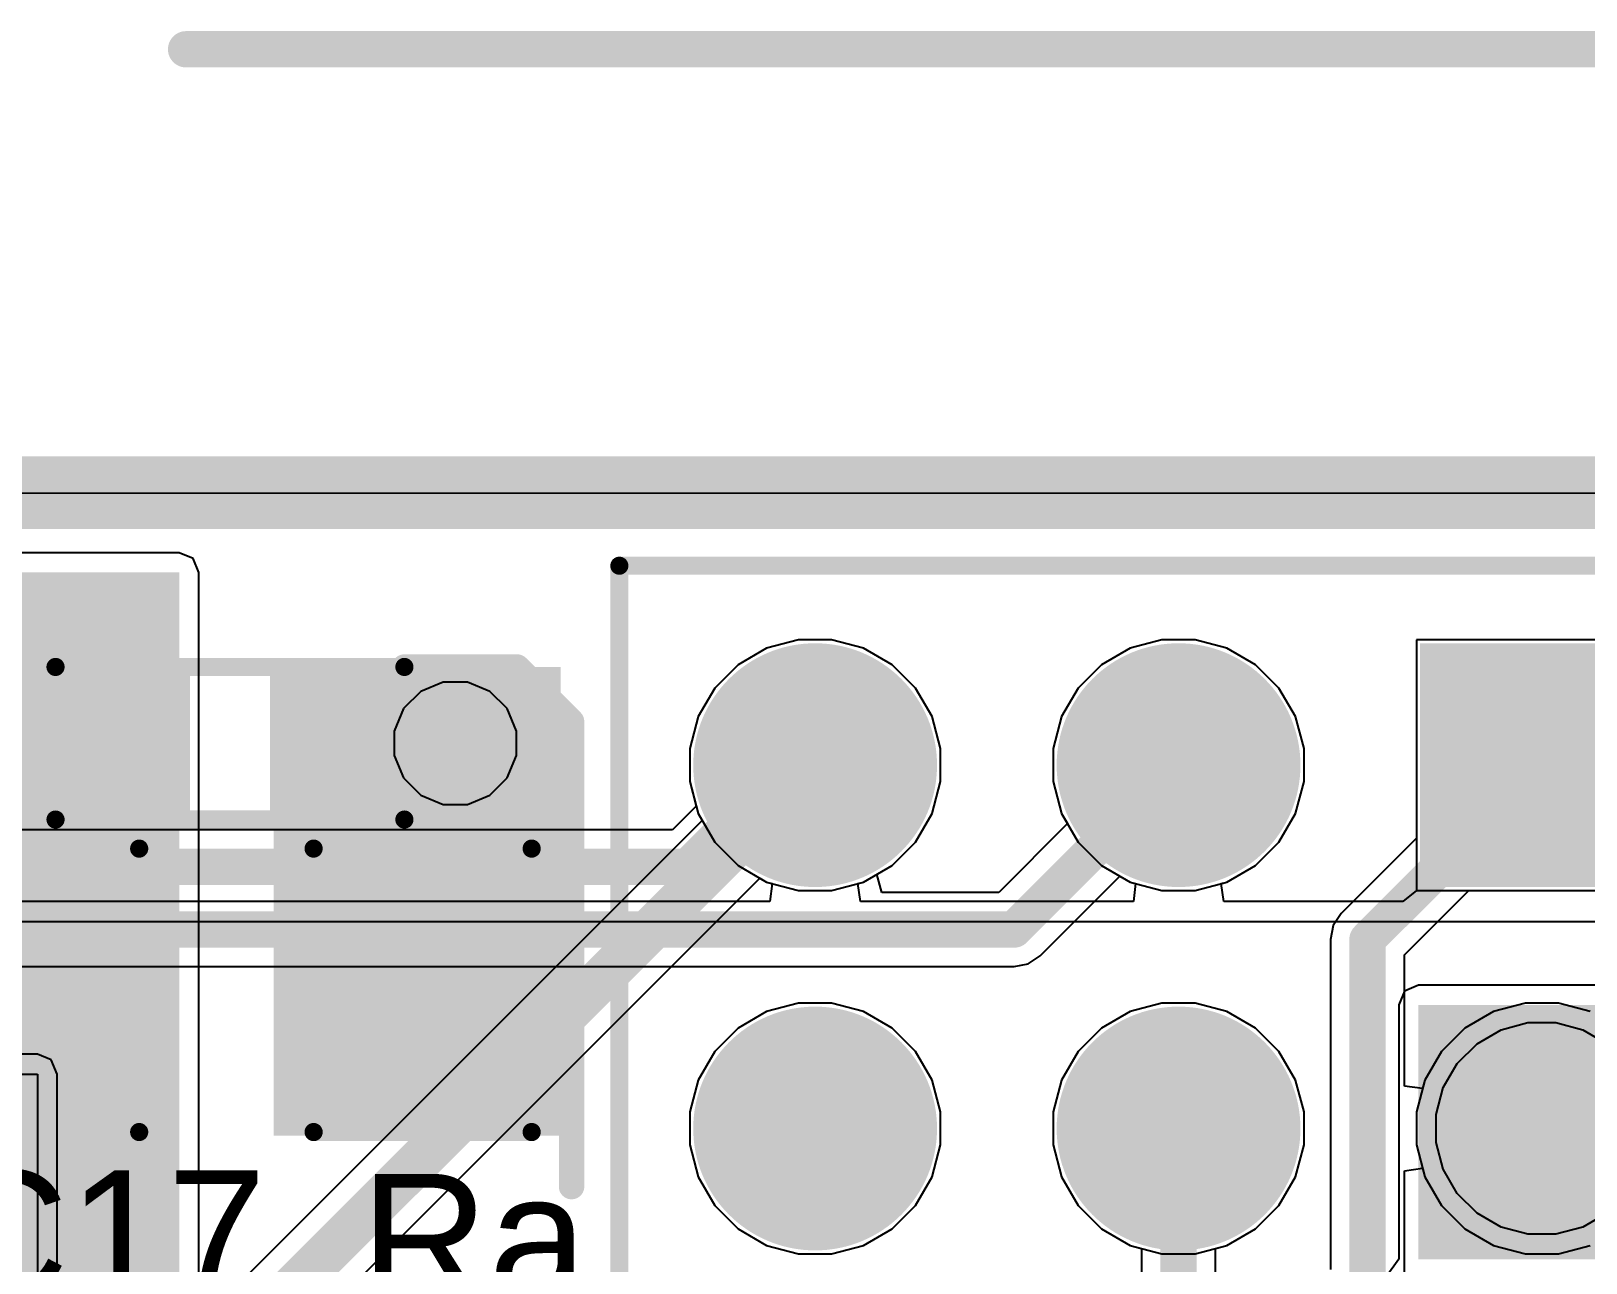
# Model space of a CAD drawing. Header units: inches. Extents: x -4.4 to 45.3, y -0.3 to 53.7.
# Drawn here: x 28.15 to 39.02, y 44.55 to 53.16 of the extents above; entities that cross this region are included whole.
import ezdxf

# ---------------------------------------------------------------- set-up
doc = ezdxf.new("R2010")
doc.units = ezdxf.units.IN
for name, color, linetype in [('Board Outline', 76, 'Continuous'), ('Bottom Layer', 5, 'Continuous'), ('Bottom Solder', 6, 'Continuous'), ('Dimension', 6, 'Continuous'), ('Multi-Layer', 9, 'Continuous'), ('Pad Holes', 156, 'Continuous'), ('Signal_1', 16, 'Continuous'), ('Signal_2', 76, 'Continuous'), ('Top Layer', 1, 'Continuous'), ('Top Overlay', 2, 'Continuous'), ('Top Paste', 8, 'Continuous'), ('Top Solder', 216, 'Continuous'), ('Via Holes', 16, 'Continuous')]:
    doc.layers.add(name, color=color, linetype=linetype)
doc.styles.add('Arial', font='', dxfattribs={"height": 0.2})
doc.styles.get('Arial').set_extended_font_data('Arial')

# ---------------------------------------------------------------- blocks, each defined once
blk = doc.blocks.new('R___0603_56')
at = {"layer": 'Top Layer'}
for points in [[(-0.381, 0.4445), (-0.381, -0.4445), (-1.143, -0.4445), (-1.143, 0.4445)], [(1.143, 0.4445), (1.143, -0.4445), (0.381, -0.4445), (0.381, 0.4445)]]:
    blk.add_hatch(color=1, dxfattribs=at).paths.add_polyline_path(points)
at = {"layer": 'Top Paste'}
for points in [[(-0.381, 0.4445), (-0.381, -0.4445), (-1.143, -0.4445), (-1.143, 0.4445)], [(1.143, 0.4445), (1.143, -0.4445), (0.381, -0.4445), (0.381, 0.4445)]]:
    blk.add_hatch(color=8, dxfattribs=at).paths.add_polyline_path(points)
at = {"layer": 'Top Solder'}
for points in [[(-0.2794, 0.5461), (-0.2794, -0.5461), (-1.2446, -0.5461), (-1.2446, 0.5461)], [(1.2446, 0.5461), (1.2446, -0.5461), (0.2794, -0.5461), (0.2794, 0.5461)]]:
    blk.add_hatch(color=216, dxfattribs=at).paths.add_polyline_path(points)
at = {"layer": 'Top Overlay'}
for points in [[(1.2192, 0.5334, 0.127, 0.127, 0), (-1.2192, 0.5334, 0.127, 0.127, 0)], [(-1.2192, 0.5334, 0.127, 0.127, 0), (-1.2192, -0.5334, 0.127, 0.127, 0)], [(1.2192, 0.5334, 0.127, 0.127, 0), (1.2192, -0.5334, 0.127, 0.127, 0)], [(1.2192, -0.5334, 0.127, 0.127, 0), (-1.2192, -0.5334, 0.127, 0.127, 0)]]:
    blk.add_lwpolyline(points, format="xyseb", dxfattribs=at)
for points in [[(-1.25095, 0.5334, 0.0635, 0.0635, 1), (-1.18745, 0.5334, 0.0635, 0.0635, 1)], [(-1.25095, 0.5334, 0.0635, 0.0635, 1), (-1.18745, 0.5334, 0.0635, 0.0635, 1)], [(1.18745, 0.5334, 0.0635, 0.0635, 1), (1.25095, 0.5334, 0.0635, 0.0635, 1)], [(1.18745, 0.5334, 0.0635, 0.0635, 1), (1.25095, 0.5334, 0.0635, 0.0635, 1)], [(-1.25095, -0.5334, 0.0635, 0.0635, 1), (-1.18745, -0.5334, 0.0635, 0.0635, 1)], [(-1.25095, -0.5334, 0.0635, 0.0635, 1), (-1.18745, -0.5334, 0.0635, 0.0635, 1)], [(1.18745, -0.5334, 0.0635, 0.0635, 1), (1.25095, -0.5334, 0.0635, 0.0635, 1)], [(1.18745, -0.5334, 0.0635, 0.0635, 1), (1.25095, -0.5334, 0.0635, 0.0635, 1)]]:
    blk.add_lwpolyline(points, format="xyseb", close=True, dxfattribs=at)
blk = doc.blocks.new('PH_01291_72')
at = {"layer": 'Bottom Layer'}
h = blk.add_hatch(color=5, dxfattribs=at)
edge = h.paths.add_edge_path()
edge.add_arc((-2.54, 1.27), 0.75, 0, 360)
h = blk.add_hatch(color=5, dxfattribs=at)
edge = h.paths.add_edge_path()
edge.add_arc((0, 1.27), 0.75, 0, 360)
h = blk.add_hatch(color=5, dxfattribs=at)
edge = h.paths.add_edge_path()
edge.add_arc((2.54, 1.27), 0.75, 0, 360)
blk.add_hatch(color=5, dxfattribs=at).paths.add_polyline_path([(-3.29, -0.52), (-1.79, -0.52), (-1.79, -2.02), (-3.29, -2.02)])
h = blk.add_hatch(color=5, dxfattribs=at)
edge = h.paths.add_edge_path()
edge.add_arc((0, -1.27), 0.75, 0, 360)
h = blk.add_hatch(color=5, dxfattribs=at)
edge = h.paths.add_edge_path()
edge.add_arc((2.54, -1.27), 0.75, 0, 360)
at = {"layer": 'Bottom Solder'}
h = blk.add_hatch(color=6, dxfattribs=at)
edge = h.paths.add_edge_path()
edge.add_arc((-2.54, 1.27), 0.852, 0, 360)
h = blk.add_hatch(color=6, dxfattribs=at)
edge = h.paths.add_edge_path()
edge.add_arc((0, 1.27), 0.852, 0, 360)
h = blk.add_hatch(color=6, dxfattribs=at)
edge = h.paths.add_edge_path()
edge.add_arc((2.54, 1.27), 0.852, 0, 360)
blk.add_hatch(color=6, dxfattribs=at).paths.add_polyline_path([(-3.392, -0.418), (-1.688, -0.418), (-1.688, -2.122), (-3.392, -2.122)])
h = blk.add_hatch(color=6, dxfattribs=at)
edge = h.paths.add_edge_path()
edge.add_arc((0, -1.27), 0.852, 0, 360)
h = blk.add_hatch(color=6, dxfattribs=at)
edge = h.paths.add_edge_path()
edge.add_arc((2.54, -1.27), 0.852, 0, 360)
at = {"layer": 'Multi-Layer'}
h = blk.add_hatch(color=9, dxfattribs=at)
edge = h.paths.add_edge_path()
edge.add_arc((-2.54, 1.27), 0.75, 0, 360)
h = blk.add_hatch(color=9, dxfattribs=at)
edge = h.paths.add_edge_path()
edge.add_arc((0, 1.27), 0.75, 0, 360)
h = blk.add_hatch(color=9, dxfattribs=at)
edge = h.paths.add_edge_path()
edge.add_arc((2.54, 1.27), 0.75, 0, 360)
blk.add_hatch(color=9, dxfattribs=at).paths.add_polyline_path([(-3.29, -0.52), (-1.79, -0.52), (-1.79, -2.02), (-3.29, -2.02)])
h = blk.add_hatch(color=9, dxfattribs=at)
edge = h.paths.add_edge_path()
edge.add_arc((0, -1.27), 0.75, 0, 360)
h = blk.add_hatch(color=9, dxfattribs=at)
edge = h.paths.add_edge_path()
edge.add_arc((2.54, -1.27), 0.75, 0, 360)
at = {"layer": 'Pad Holes'}
h = blk.add_hatch(color=7, dxfattribs=at)
edge = h.paths.add_edge_path()
edge.add_arc((-2.54, 1.27), 0.51, 0, 360)
h = blk.add_hatch(color=7, dxfattribs=at)
edge = h.paths.add_edge_path()
edge.add_arc((0, 1.27), 0.51, 0, 360)
h = blk.add_hatch(color=7, dxfattribs=at)
edge = h.paths.add_edge_path()
edge.add_arc((2.54, 1.27), 0.51, 0, 360)
h = blk.add_hatch(color=7, dxfattribs=at)
edge = h.paths.add_edge_path()
edge.add_arc((-2.54, -1.27), 0.51, 0, 360)
h = blk.add_hatch(color=7, dxfattribs=at)
edge = h.paths.add_edge_path()
edge.add_arc((0, -1.27), 0.51, 0, 360)
h = blk.add_hatch(color=7, dxfattribs=at)
edge = h.paths.add_edge_path()
edge.add_arc((2.54, -1.27), 0.51, 0, 360)
at = {"layer": 'Signal_1'}
h = blk.add_hatch(color=16, dxfattribs=at)
edge = h.paths.add_edge_path()
edge.add_arc((-2.54, 1.27), 0.75, 0, 360)
h = blk.add_hatch(color=16, dxfattribs=at)
edge = h.paths.add_edge_path()
edge.add_arc((0, 1.27), 0.75, 0, 360)
h = blk.add_hatch(color=16, dxfattribs=at)
edge = h.paths.add_edge_path()
edge.add_arc((2.54, 1.27), 0.75, 0, 360)
blk.add_hatch(color=16, dxfattribs=at).paths.add_polyline_path([(-3.29, -0.52), (-1.79, -0.52), (-1.79, -2.02), (-3.29, -2.02)])
h = blk.add_hatch(color=16, dxfattribs=at)
edge = h.paths.add_edge_path()
edge.add_arc((0, -1.27), 0.75, 0, 360)
h = blk.add_hatch(color=16, dxfattribs=at)
edge = h.paths.add_edge_path()
edge.add_arc((2.54, -1.27), 0.75, 0, 360)
at = {"layer": 'Signal_2'}
h = blk.add_hatch(color=76, dxfattribs=at)
edge = h.paths.add_edge_path()
edge.add_arc((-2.54, 1.27), 0.75, 0, 360)
h = blk.add_hatch(color=76, dxfattribs=at)
edge = h.paths.add_edge_path()
edge.add_arc((0, 1.27), 0.75, 0, 360)
h = blk.add_hatch(color=76, dxfattribs=at)
edge = h.paths.add_edge_path()
edge.add_arc((2.54, 1.27), 0.75, 0, 360)
blk.add_hatch(color=76, dxfattribs=at).paths.add_polyline_path([(-3.29, -0.52), (-1.79, -0.52), (-1.79, -2.02), (-3.29, -2.02)])
h = blk.add_hatch(color=76, dxfattribs=at)
edge = h.paths.add_edge_path()
edge.add_arc((0, -1.27), 0.75, 0, 360)
h = blk.add_hatch(color=76, dxfattribs=at)
edge = h.paths.add_edge_path()
edge.add_arc((2.54, -1.27), 0.75, 0, 360)
at = {"layer": 'Top Layer'}
h = blk.add_hatch(color=1, dxfattribs=at)
edge = h.paths.add_edge_path()
edge.add_arc((-2.54, 1.27), 0.75, 0, 360)
h = blk.add_hatch(color=1, dxfattribs=at)
edge = h.paths.add_edge_path()
edge.add_arc((0, 1.27), 0.75, 0, 360)
h = blk.add_hatch(color=1, dxfattribs=at)
edge = h.paths.add_edge_path()
edge.add_arc((2.54, 1.27), 0.75, 0, 360)
blk.add_hatch(color=1, dxfattribs=at).paths.add_polyline_path([(-3.29, -0.52), (-1.79, -0.52), (-1.79, -2.02), (-3.29, -2.02)])
h = blk.add_hatch(color=1, dxfattribs=at)
edge = h.paths.add_edge_path()
edge.add_arc((0, -1.27), 0.75, 0, 360)
h = blk.add_hatch(color=1, dxfattribs=at)
edge = h.paths.add_edge_path()
edge.add_arc((2.54, -1.27), 0.75, 0, 360)
at = {"layer": 'Top Solder'}
h = blk.add_hatch(color=216, dxfattribs=at)
edge = h.paths.add_edge_path()
edge.add_arc((-2.54, 1.27), 0.852, 0, 360)
h = blk.add_hatch(color=216, dxfattribs=at)
edge = h.paths.add_edge_path()
edge.add_arc((0, 1.27), 0.852, 0, 360)
h = blk.add_hatch(color=216, dxfattribs=at)
edge = h.paths.add_edge_path()
edge.add_arc((2.54, 1.27), 0.852, 0, 360)
blk.add_hatch(color=216, dxfattribs=at).paths.add_polyline_path([(-3.392, -0.418), (-1.688, -0.418), (-1.688, -2.122), (-3.392, -2.122)])
h = blk.add_hatch(color=216, dxfattribs=at)
edge = h.paths.add_edge_path()
edge.add_arc((0, -1.27), 0.852, 0, 360)
h = blk.add_hatch(color=216, dxfattribs=at)
edge = h.paths.add_edge_path()
edge.add_arc((2.54, -1.27), 0.852, 0, 360)
at = {"layer": 'Top Overlay'}
for points in [[(3.909, 2.562, 0.127, 0.127, 0), (-3.858, 2.562, 0.127, 0.127, 0)], [(3.909, 2.562, 0.127, 0.127, 0), (3.909, -2.664, 0.127, 0.127, 0)], [(-3.858, 2.543, 0.127, 0.127, 0), (-3.858, -2.664, 0.127, 0.127, 0)], [(3.909, -2.664, 0.127, 0.127, 0), (-3.858, -2.664, 0.127, 0.127, 0)]]:
    blk.add_lwpolyline(points, format="xyseb", dxfattribs=at)
for points in [[(-3.889, 2.562, 0.0635, 0.0635, 1), (-3.826, 2.562, 0.0635, 0.0635, 1)], [(3.877, 2.562, 0.0635, 0.0635, 1), (3.94, 2.562, 0.0635, 0.0635, 1)], [(3.877, 2.562, 0.0635, 0.0635, 1), (3.94, 2.562, 0.0635, 0.0635, 1)], [(-3.889, 2.543, 0.0635, 0.0635, 1), (-3.826, 2.543, 0.0635, 0.0635, 1)], [(-3.889, -2.664, 0.0635, 0.0635, 1), (-3.826, -2.664, 0.0635, 0.0635, 1)], [(-3.889, -2.664, 0.0635, 0.0635, 1), (-3.826, -2.664, 0.0635, 0.0635, 1)], [(3.877, -2.664, 0.0635, 0.0635, 1), (3.94, -2.664, 0.0635, 0.0635, 1)], [(3.877, -2.664, 0.0635, 0.0635, 1), (3.94, -2.664, 0.0635, 0.0635, 1)]]:
    blk.add_lwpolyline(points, format="xyseb", close=True, dxfattribs=at)
blk = doc.blocks.new('C___1206_79')
at = {"layer": 'Top Layer'}
for points in [[(-2.032, 0.889), (-0.508, 0.889), (-0.508, -0.889), (-2.032, -0.889)], [(0.508, 0.889), (2.032, 0.889), (2.032, -0.889), (0.508, -0.889)]]:
    blk.add_hatch(color=1, dxfattribs=at).paths.add_polyline_path(points)
at = {"layer": 'Top Paste'}
for points in [[(-2.032, 0.889), (-0.508, 0.889), (-0.508, -0.889), (-2.032, -0.889)], [(0.508, 0.889), (2.032, 0.889), (2.032, -0.889), (0.508, -0.889)]]:
    blk.add_hatch(color=8, dxfattribs=at).paths.add_polyline_path(points)
at = {"layer": 'Top Solder'}
for points in [[(-2.1336, 0.9906), (-0.4064, 0.9906), (-0.4064, -0.9906), (-2.1336, -0.9906)], [(0.4064, 0.9906), (2.1336, 0.9906), (2.1336, -0.9906), (0.4064, -0.9906)]]:
    blk.add_hatch(color=216, dxfattribs=at).paths.add_polyline_path(points)
at = {"layer": 'Top Overlay'}
for points in [[(-2.1336, 0.9906, 0.127, 0.127, 0), (-2.1336, -0.9906, 0.127, 0.127, 0)], [(-0.6096, 0.9906, 0.127, 0.127, 0), (-2.1336, 0.9906, 0.127, 0.127, 0)], [(2.1336, 0.9906, 0.127, 0.127, 0), (0.6096, 0.9906, 0.127, 0.127, 0)], [(2.1336, 0.9906, 0.127, 0.127, 0), (2.1336, -0.9906, 0.127, 0.127, 0)], [(-0.6096, -0.9906, 0.127, 0.127, 0), (-2.1336, -0.9906, 0.127, 0.127, 0)], [(2.1336, -0.9906, 0.127, 0.127, 0), (0.6096, -0.9906, 0.127, 0.127, 0)]]:
    blk.add_lwpolyline(points, format="xyseb", dxfattribs=at)
for points in [[(-2.16535, 0.9906, 0.0635, 0.0635, 1), (-2.10185, 0.9906, 0.0635, 0.0635, 1)], [(-2.16535, 0.9906, 0.0635, 0.0635, 1), (-2.10185, 0.9906, 0.0635, 0.0635, 1)], [(-0.64135, 0.9906, 0.0635, 0.0635, 1), (-0.57785, 0.9906, 0.0635, 0.0635, 1)], [(0.57785, 0.9906, 0.0635, 0.0635, 1), (0.64135, 0.9906, 0.0635, 0.0635, 1)], [(2.10185, 0.9906, 0.0635, 0.0635, 1), (2.16535, 0.9906, 0.0635, 0.0635, 1)], [(2.10185, 0.9906, 0.0635, 0.0635, 1), (2.16535, 0.9906, 0.0635, 0.0635, 1)], [(-2.16535, -0.9906, 0.0635, 0.0635, 1), (-2.10185, -0.9906, 0.0635, 0.0635, 1)], [(-2.16535, -0.9906, 0.0635, 0.0635, 1), (-2.10185, -0.9906, 0.0635, 0.0635, 1)], [(-0.64135, -0.9906, 0.0635, 0.0635, 1), (-0.57785, -0.9906, 0.0635, 0.0635, 1)], [(0.57785, -0.9906, 0.0635, 0.0635, 1), (0.64135, -0.9906, 0.0635, 0.0635, 1)], [(2.10185, -0.9906, 0.0635, 0.0635, 1), (2.16535, -0.9906, 0.0635, 0.0635, 1)], [(2.10185, -0.9906, 0.0635, 0.0635, 1), (2.16535, -0.9906, 0.0635, 0.0635, 1)]]:
    blk.add_lwpolyline(points, format="xyseb", close=True, dxfattribs=at)

msp = doc.modelspace()

# ---------------------------------------------------------------- hatches: boundary and pattern name
at = {"layer": 'Bottom Layer'}
h = msp.add_hatch(color=5, dxfattribs=at)
edge = h.paths.add_edge_path()
edge.add_arc((31.115, 48.184), 0.3, 0, 360)
at = {"layer": 'Signal_1'}
h = msp.add_hatch(color=16, dxfattribs=at)
edge = h.paths.add_edge_path()
edge.add_arc((31.115, 48.184), 0.3, 0, 360)
at = {"layer": 'Signal_2'}
h = msp.add_hatch(color=76, dxfattribs=at)
edge = h.paths.add_edge_path()
edge.add_arc((31.115, 48.184), 0.3, 0, 360)
at = {"layer": 'Top Layer'}
for points in [[(26.289, 43.231), (29.185, 43.231), (29.185, 49.378), (26.289, 49.378)], [(29.845, 45.441), (31.852, 45.441), (31.852, 48.717), (29.845, 48.717)], [(37.846, 44.577), (44.526, 44.577), (44.526, 46.355), (37.846, 46.355)]]:
    msp.add_hatch(color=1, dxfattribs=at).paths.add_polyline_path(points)
h = msp.add_hatch(color=1, dxfattribs=at)
edge = h.paths.add_edge_path()
edge.add_arc((31.115, 48.184), 0.3, 0, 360)
at = {"layer": 'Via Holes'}
h = msp.add_hatch(color=7, dxfattribs=at)
edge = h.paths.add_edge_path()
edge.add_arc((31.115, 48.184), 0.15, 0, 360)

# ---------------------------------------------------------------- linework, layer by layer
at = {"layer": 'Board Outline'}
msp.add_lwpolyline([(0, 49.936, 0.508, 0.508, 0), (45.009, 49.936, 0.508, 0.508, 0)], format="xyseb", dxfattribs=at)
at = {"layer": 'Bottom Layer'}
for p, q in [((0.09, 49.942), (45.009, 49.93)), ((33.514, 48.908), (33.291, 48.849)), ((33.745, 48.908), (33.514, 48.908)), ((33.968, 48.849), (33.745, 48.908)), ((36.054, 48.908), (35.831, 48.849)), ((36.285, 48.908), (36.054, 48.908)), ((36.508, 48.849), (36.285, 48.908)), ((39.587, 48.908), (37.833, 48.908)), ((37.833, 48.908), (37.833, 47.521)), ((33.291, 48.849), (33.091, 48.733)), ((34.168, 48.733), (33.968, 48.849)), ((35.831, 48.849), (35.631, 48.733)), ((36.708, 48.733), (36.508, 48.849)), ((33.091, 48.733), (32.928, 48.57)), ((34.331, 48.57), (34.168, 48.733)), ((35.631, 48.733), (35.468, 48.57)), ((36.871, 48.57), (36.708, 48.733)), ((32.928, 48.57), (32.812, 48.37)), ((34.447, 48.37), (34.331, 48.57)), ((35.468, 48.57), (35.352, 48.37)), ((36.987, 48.37), (36.871, 48.57)), ((32.812, 48.37), (32.753, 48.147)), ((34.507, 48.147), (34.447, 48.37)), ((35.352, 48.37), (35.293, 48.147)), ((37.047, 48.147), (36.987, 48.37)), ((32.753, 48.147), (32.753, 47.916)), ((34.507, 47.916), (34.507, 48.147)), ((35.293, 48.147), (35.293, 47.916)), ((37.047, 47.916), (37.047, 48.147)), ((32.753, 47.916), (32.798, 47.745)), ((34.447, 47.693), (34.507, 47.916)), ((35.293, 47.916), (35.352, 47.693)), ((36.987, 47.693), (37.047, 47.916)), ((32.798, 47.745), (32.633, 47.58)), ((34.331, 47.493), (34.447, 47.693)), ((35.394, 47.622), (34.913, 47.141)), ((35.352, 47.693), (35.394, 47.622)), ((36.871, 47.493), (36.987, 47.693)), ((32.633, 47.58), (27.379, 47.58)), ((34.168, 47.33), (34.331, 47.493)), ((36.708, 47.33), (36.871, 47.493)), ((37.833, 47.521), (37.307, 46.995)), ((34.061, 47.268), (34.168, 47.33)), ((36.508, 47.214), (36.708, 47.33)), ((34.095, 47.141), (34.061, 47.268)), ((35.203, 46.699), (35.76, 47.255)), ((35.76, 47.255), (35.831, 47.214)), ((35.831, 47.214), (36.054, 47.154)), ((36.285, 47.154), (36.508, 47.214)), ((34.913, 47.141), (34.095, 47.141)), ((36.054, 47.154), (36.285, 47.154)), ((37.749, 46.705), (38.199, 47.154)), ((38.199, 47.154), (39.587, 47.154)), ((37.307, 46.995), (37.251, 46.911)), ((37.251, 46.911), (37.231, 46.812)), ((37.231, 46.812), (37.231, 44.506)), ((26.337, 46.623), (35.02, 46.623)), ((35.02, 46.623), (35.119, 46.643)), ((35.119, 46.643), (35.203, 46.699)), ((37.749, 45.787), (37.749, 46.705)), ((35.831, 46.309), (35.631, 46.193)), ((36.054, 46.368), (35.831, 46.309)), ((36.285, 46.368), (36.054, 46.368)), ((36.508, 46.309), (36.285, 46.368)), ((36.708, 46.193), (36.508, 46.309)), ((38.371, 46.309), (38.171, 46.193)), ((38.594, 46.368), (38.371, 46.309)), ((38.825, 46.368), (38.594, 46.368)), ((39.048, 46.309), (38.825, 46.368)), ((35.631, 46.193), (35.468, 46.03)), ((36.871, 46.03), (36.708, 46.193)), ((38.171, 46.193), (38.008, 46.03)), ((35.468, 46.03), (35.352, 45.83)), ((36.987, 45.83), (36.871, 46.03)), ((38.008, 46.03), (37.892, 45.83)), ((35.352, 45.83), (35.293, 45.607)), ((37.047, 45.607), (36.987, 45.83)), ((37.876, 45.77), (37.749, 45.787)), ((37.892, 45.83), (37.876, 45.77)), ((35.293, 45.607), (35.293, 45.376)), ((37.047, 45.376), (37.047, 45.607)), ((35.293, 45.376), (35.352, 45.153)), ((36.987, 45.153), (37.047, 45.376)), ((37.749, 45.196), (37.876, 45.213)), ((37.876, 45.213), (37.892, 45.153)), ((35.352, 45.153), (35.468, 44.953)), ((36.871, 44.953), (36.987, 45.153)), ((37.749, 44.399), (37.749, 45.196)), ((37.892, 45.153), (38.008, 44.953)), ((35.468, 44.953), (35.631, 44.79)), ((36.708, 44.79), (36.871, 44.953)), ((38.008, 44.953), (38.171, 44.79)), ((35.631, 44.79), (35.831, 44.674)), ((36.508, 44.674), (36.708, 44.79)), ((38.171, 44.79), (38.371, 44.674)), ((35.831, 44.674), (35.911, 44.653)), ((36.429, 44.653), (36.508, 44.674)), ((38.371, 44.674), (38.594, 44.614)), ((38.825, 44.614), (39.048, 44.674)), ((35.911, 44.653), (35.911, 44.16)), ((36.429, 44.053), (36.429, 44.653)), ((38.594, 44.614), (38.825, 44.614))]:
    msp.add_line(p, q, dxfattribs=at)
for points in [[(32.74, 47.321, 0.254, 0.254, 0), (33.451, 48.031, 0.254, 0.254, 0)], [(33.451, 48.031, 0.254, 0.254, 0), (33.63, 48.031, 0.254, 0.254, 0)], [(35.02, 46.882, 0.254, 0.254, 0), (36.17, 48.031, 0.254, 0.254, 0)], [(37.49, 46.812, 0.254, 0.254, 0), (38.71, 48.031, 0.254, 0.254, 0)], [(12.676, 47.321, 0.254, 0.254, 0), (32.74, 47.321, 0.254, 0.254, 0)], [(17.57, 46.882, 0.254, 0.254, 0), (35.02, 46.882, 0.254, 0.254, 0)], [(37.49, 44.399, 0.254, 0.254, 0), (37.49, 46.812, 0.254, 0.254, 0)], [(36.17, 44.053, 0.254, 0.254, 0), (36.17, 45.491, 0.254, 0.254, 0)]]:
    msp.add_lwpolyline(points, format="xyseb", dxfattribs=at)
for points in [[(33.387, 48.031, 0.127, 0.127, 1), (33.514, 48.031, 0.127, 0.127, 1)], [(33.387, 48.031, 0.127, 0.127, 1), (33.514, 48.031, 0.127, 0.127, 1)], [(33.566, 48.031, 0.127, 0.127, 1), (33.693, 48.031, 0.127, 0.127, 1)], [(36.106, 48.031, 0.127, 0.127, 1), (36.233, 48.031, 0.127, 0.127, 1)], [(38.646, 48.031, 0.127, 0.127, 1), (38.773, 48.031, 0.127, 0.127, 1)], [(32.677, 47.321, 0.127, 0.127, 1), (32.804, 47.321, 0.127, 0.127, 1)], [(32.677, 47.321, 0.127, 0.127, 1), (32.804, 47.321, 0.127, 0.127, 1)], [(34.957, 46.882, 0.127, 0.127, 1), (35.084, 46.882, 0.127, 0.127, 1)], [(34.957, 46.882, 0.127, 0.127, 1), (35.084, 46.882, 0.127, 0.127, 1)], [(37.427, 46.812, 0.127, 0.127, 1), (37.554, 46.812, 0.127, 0.127, 1)], [(37.427, 46.812, 0.127, 0.127, 1), (37.554, 46.812, 0.127, 0.127, 1)], [(36.106, 45.491, 0.127, 0.127, 1), (36.233, 45.491, 0.127, 0.127, 1)]]:
    msp.add_lwpolyline(points, format="xyseb", close=True, dxfattribs=at)
at = {"layer": 'Dimension'}
msp.add_lwpolyline([(29.233, 53.035, 0.254, 0.254, 0), (45.009, 53.035, 0.254, 0.254, 0)], format="xyseb", dxfattribs=at)
msp.add_lwpolyline([(29.17, 53.035, 0.127, 0.127, 1), (29.297, 53.035, 0.127, 0.127, 1)], format="xyseb", close=True, dxfattribs=at)
at = {"layer": 'Signal_1'}
for p, q in [((0.09, 49.942), (45.009, 49.93)), ((33.514, 48.908), (33.291, 48.849)), ((33.745, 48.908), (33.514, 48.908)), ((33.968, 48.849), (33.745, 48.908)), ((36.054, 48.908), (35.831, 48.849)), ((36.285, 48.908), (36.054, 48.908)), ((36.508, 48.849), (36.285, 48.908)), ((39.587, 48.908), (37.833, 48.908)), ((37.833, 48.908), (37.833, 47.204)), ((33.291, 48.849), (33.091, 48.733)), ((34.168, 48.733), (33.968, 48.849)), ((35.831, 48.849), (35.631, 48.733)), ((36.708, 48.733), (36.508, 48.849)), ((33.091, 48.733), (32.928, 48.57)), ((34.331, 48.57), (34.168, 48.733)), ((35.631, 48.733), (35.468, 48.57)), ((36.871, 48.57), (36.708, 48.733)), ((31.03, 48.611), (30.873, 48.546)), ((31.2, 48.611), (31.03, 48.611)), ((31.357, 48.546), (31.2, 48.611)), ((30.873, 48.546), (30.753, 48.426)), ((31.477, 48.426), (31.357, 48.546)), ((32.928, 48.57), (32.812, 48.37)), ((34.447, 48.37), (34.331, 48.57)), ((35.468, 48.57), (35.352, 48.37)), ((36.987, 48.37), (36.871, 48.57)), ((30.753, 48.426), (30.688, 48.269)), ((31.542, 48.269), (31.477, 48.426)), ((32.812, 48.37), (32.753, 48.147)), ((34.507, 48.147), (34.447, 48.37)), ((35.352, 48.37), (35.293, 48.147)), ((37.047, 48.147), (36.987, 48.37)), ((30.688, 48.269), (30.688, 48.099)), ((31.542, 48.099), (31.542, 48.269)), ((32.753, 48.147), (32.753, 47.916)), ((34.507, 47.916), (34.507, 48.147)), ((35.293, 48.147), (35.293, 47.916)), ((37.047, 47.916), (37.047, 48.147)), ((30.688, 48.099), (30.753, 47.942)), ((31.477, 47.942), (31.542, 48.099)), ((30.753, 47.942), (30.873, 47.822)), ((31.357, 47.822), (31.477, 47.942)), ((30.873, 47.822), (31.03, 47.757)), ((31.2, 47.757), (31.357, 47.822)), ((32.753, 47.916), (32.812, 47.693)), ((34.447, 47.693), (34.507, 47.916)), ((35.293, 47.916), (35.352, 47.693)), ((36.987, 47.693), (37.047, 47.916)), ((31.03, 47.757), (31.2, 47.757)), ((32.812, 47.693), (32.928, 47.493)), ((34.331, 47.493), (34.447, 47.693)), ((35.352, 47.693), (35.468, 47.493)), ((36.871, 47.493), (36.987, 47.693)), ((32.928, 47.493), (33.091, 47.33)), ((34.168, 47.33), (34.331, 47.493)), ((35.468, 47.493), (35.631, 47.33)), ((36.708, 47.33), (36.871, 47.493)), ((33.091, 47.33), (33.291, 47.214)), ((33.968, 47.214), (34.168, 47.33)), ((35.631, 47.33), (35.831, 47.214)), ((36.508, 47.214), (36.708, 47.33)), ((33.291, 47.214), (33.33, 47.204)), ((33.33, 47.204), (33.314, 47.077)), ((33.929, 47.204), (33.968, 47.214)), ((33.946, 47.077), (33.929, 47.204)), ((35.831, 47.214), (35.87, 47.204)), ((35.87, 47.204), (35.854, 47.077)), ((36.469, 47.204), (36.508, 47.214)), ((36.486, 47.077), (36.469, 47.204)), ((37.833, 47.204), (37.833, 47.154)), ((33.314, 47.077), (11.264, 47.077)), ((35.854, 47.077), (33.946, 47.077)), ((37.738, 47.077), (36.486, 47.077)), ((37.833, 47.154), (37.738, 47.077)), ((11.037, 46.939), (42.453, 46.939)), ((33.291, 46.309), (33.091, 46.193)), ((33.514, 46.368), (33.291, 46.309)), ((33.745, 46.368), (33.514, 46.368)), ((33.968, 46.309), (33.745, 46.368)), ((34.168, 46.193), (33.968, 46.309)), ((35.831, 46.309), (35.631, 46.193)), ((36.054, 46.368), (35.831, 46.309)), ((36.285, 46.368), (36.054, 46.368)), ((36.508, 46.309), (36.285, 46.368)), ((36.708, 46.193), (36.508, 46.309)), ((38.371, 46.309), (38.171, 46.193)), ((38.594, 46.368), (38.371, 46.309)), ((38.825, 46.368), (38.594, 46.368)), ((39.048, 46.309), (38.825, 46.368)), ((33.091, 46.193), (32.928, 46.03)), ((34.331, 46.03), (34.168, 46.193)), ((35.631, 46.193), (35.468, 46.03)), ((36.871, 46.03), (36.708, 46.193)), ((38.171, 46.193), (38.008, 46.03)), ((38.424, 46.181), (38.612, 46.231)), ((38.612, 46.231), (38.807, 46.231)), ((38.807, 46.231), (38.995, 46.181)), ((38.118, 45.945), (38.256, 46.083)), ((38.256, 46.083), (38.424, 46.181)), ((38.995, 46.181), (39.164, 46.083)), ((32.928, 46.03), (32.812, 45.83)), ((34.447, 45.83), (34.331, 46.03)), ((35.468, 46.03), (35.352, 45.83)), ((36.987, 45.83), (36.871, 46.03)), ((38.008, 46.03), (37.892, 45.83)), ((38.02, 45.777), (38.118, 45.945)), ((32.812, 45.83), (32.753, 45.607)), ((34.507, 45.607), (34.447, 45.83)), ((35.352, 45.83), (35.293, 45.607)), ((37.047, 45.607), (36.987, 45.83)), ((37.892, 45.83), (37.833, 45.607)), ((37.97, 45.589), (38.02, 45.777)), ((32.753, 45.607), (32.753, 45.376)), ((34.507, 45.376), (34.507, 45.607)), ((35.293, 45.607), (35.293, 45.376)), ((37.047, 45.376), (37.047, 45.607)), ((37.833, 45.607), (37.833, 45.376)), ((37.97, 45.394), (37.97, 45.589)), ((32.753, 45.376), (32.812, 45.153)), ((34.447, 45.153), (34.507, 45.376)), ((35.293, 45.376), (35.352, 45.153)), ((36.987, 45.153), (37.047, 45.376)), ((37.833, 45.376), (37.892, 45.153)), ((38.02, 45.206), (37.97, 45.394)), ((32.812, 45.153), (32.928, 44.953)), ((34.331, 44.953), (34.447, 45.153)), ((35.352, 45.153), (35.468, 44.953)), ((36.871, 44.953), (36.987, 45.153)), ((37.892, 45.153), (38.008, 44.953)), ((38.118, 45.037), (38.02, 45.206)), ((38.256, 44.9), (38.118, 45.037)), ((32.928, 44.953), (33.091, 44.79)), ((34.168, 44.79), (34.331, 44.953)), ((35.468, 44.953), (35.631, 44.79)), ((36.708, 44.79), (36.871, 44.953)), ((38.008, 44.953), (38.171, 44.79)), ((38.424, 44.802), (38.256, 44.9)), ((39.164, 44.9), (38.995, 44.802)), ((33.091, 44.79), (33.291, 44.674)), ((33.968, 44.674), (34.168, 44.79)), ((35.631, 44.79), (35.831, 44.674)), ((36.508, 44.674), (36.708, 44.79)), ((38.171, 44.79), (38.371, 44.674)), ((38.612, 44.752), (38.424, 44.802)), ((38.995, 44.802), (38.807, 44.752)), ((33.291, 44.674), (33.514, 44.614)), ((33.745, 44.614), (33.968, 44.674)), ((35.831, 44.674), (36.054, 44.614)), ((36.285, 44.614), (36.508, 44.674)), ((38.371, 44.674), (38.594, 44.614)), ((38.807, 44.752), (38.612, 44.752)), ((38.825, 44.614), (39.048, 44.674)), ((33.514, 44.614), (33.745, 44.614)), ((36.054, 44.614), (36.285, 44.614)), ((38.594, 44.614), (38.825, 44.614))]:
    msp.add_line(p, q, dxfattribs=at)
at = {"layer": 'Signal_2'}
for p, q in [((0.09, 49.942), (45.009, 49.93)), ((33.514, 48.908), (33.291, 48.849)), ((33.745, 48.908), (33.514, 48.908)), ((33.968, 48.849), (33.745, 48.908)), ((36.054, 48.908), (35.831, 48.849)), ((36.285, 48.908), (36.054, 48.908)), ((36.508, 48.849), (36.285, 48.908)), ((39.587, 48.908), (37.833, 48.908)), ((37.833, 48.908), (37.833, 47.154)), ((33.291, 48.849), (33.091, 48.733)), ((34.168, 48.733), (33.968, 48.849)), ((35.831, 48.849), (35.631, 48.733)), ((36.708, 48.733), (36.508, 48.849)), ((33.091, 48.733), (32.928, 48.57)), ((34.331, 48.57), (34.168, 48.733)), ((35.631, 48.733), (35.468, 48.57)), ((36.871, 48.57), (36.708, 48.733)), ((31.03, 48.611), (30.873, 48.546)), ((31.2, 48.611), (31.03, 48.611)), ((31.357, 48.546), (31.2, 48.611)), ((30.873, 48.546), (30.753, 48.426)), ((31.477, 48.426), (31.357, 48.546)), ((32.928, 48.57), (32.812, 48.37)), ((34.447, 48.37), (34.331, 48.57)), ((35.468, 48.57), (35.352, 48.37)), ((36.987, 48.37), (36.871, 48.57)), ((30.753, 48.426), (30.688, 48.269)), ((31.542, 48.269), (31.477, 48.426)), ((32.812, 48.37), (32.753, 48.147)), ((34.507, 48.147), (34.447, 48.37)), ((35.352, 48.37), (35.293, 48.147)), ((37.047, 48.147), (36.987, 48.37)), ((30.688, 48.269), (30.688, 48.099)), ((31.542, 48.099), (31.542, 48.269)), ((32.753, 48.147), (32.753, 47.916)), ((34.507, 47.916), (34.507, 48.147)), ((35.293, 48.147), (35.293, 47.916)), ((37.047, 47.916), (37.047, 48.147)), ((30.688, 48.099), (30.753, 47.942)), ((31.477, 47.942), (31.542, 48.099)), ((30.753, 47.942), (30.873, 47.822)), ((31.357, 47.822), (31.477, 47.942)), ((30.873, 47.822), (31.03, 47.757)), ((31.2, 47.757), (31.357, 47.822)), ((32.753, 47.916), (32.812, 47.693)), ((34.447, 47.693), (34.507, 47.916)), ((35.293, 47.916), (35.352, 47.693)), ((36.987, 47.693), (37.047, 47.916)), ((31.03, 47.757), (31.2, 47.757)), ((32.84, 47.645), (29.593, 44.397)), ((32.812, 47.693), (32.84, 47.645)), ((34.331, 47.493), (34.447, 47.693)), ((35.352, 47.693), (35.468, 47.493)), ((36.871, 47.493), (36.987, 47.693)), ((34.168, 47.33), (34.331, 47.493)), ((35.468, 47.493), (35.631, 47.33)), ((36.708, 47.33), (36.871, 47.493)), ((33.968, 47.214), (34.168, 47.33)), ((35.631, 47.33), (35.831, 47.214)), ((36.508, 47.214), (36.708, 47.33)), ((30.079, 44.078), (33.243, 47.242)), ((33.243, 47.242), (33.291, 47.214)), ((33.291, 47.214), (33.514, 47.154)), ((33.745, 47.154), (33.968, 47.214)), ((35.831, 47.214), (36.054, 47.154)), ((36.285, 47.154), (36.508, 47.214)), ((33.514, 47.154), (33.745, 47.154)), ((36.054, 47.154), (36.285, 47.154)), ((37.833, 47.154), (39.587, 47.154)), ((33.291, 46.309), (33.091, 46.193)), ((33.514, 46.368), (33.291, 46.309)), ((33.745, 46.368), (33.514, 46.368)), ((33.968, 46.309), (33.745, 46.368)), ((34.168, 46.193), (33.968, 46.309)), ((35.831, 46.309), (35.631, 46.193)), ((36.054, 46.368), (35.831, 46.309)), ((36.285, 46.368), (36.054, 46.368)), ((36.508, 46.309), (36.285, 46.368)), ((36.708, 46.193), (36.508, 46.309)), ((33.091, 46.193), (32.928, 46.03)), ((34.331, 46.03), (34.168, 46.193)), ((35.631, 46.193), (35.468, 46.03)), ((36.871, 46.03), (36.708, 46.193)), ((28.194, 46.01), (26.349, 46.01)), ((28.291, 45.97), (28.194, 46.01)), ((28.331, 45.872), (28.291, 45.97)), ((32.928, 46.03), (32.812, 45.83)), ((34.447, 45.83), (34.331, 46.03)), ((35.468, 46.03), (35.352, 45.83)), ((36.987, 45.83), (36.871, 46.03)), ((26.349, 45.872), (28.194, 45.872)), ((28.194, 45.872), (28.194, 43.51)), ((28.331, 43.648), (28.331, 45.872)), ((32.812, 45.83), (32.753, 45.607)), ((34.507, 45.607), (34.447, 45.83)), ((35.352, 45.83), (35.293, 45.607)), ((37.047, 45.607), (36.987, 45.83)), ((32.753, 45.607), (32.753, 45.376)), ((34.507, 45.376), (34.507, 45.607)), ((35.293, 45.607), (35.293, 45.376)), ((37.047, 45.376), (37.047, 45.607)), ((32.753, 45.376), (32.812, 45.153)), ((34.447, 45.153), (34.507, 45.376)), ((35.293, 45.376), (35.352, 45.153)), ((36.987, 45.153), (37.047, 45.376)), ((32.812, 45.153), (32.928, 44.953)), ((34.331, 44.953), (34.447, 45.153)), ((35.352, 45.153), (35.468, 44.953)), ((36.871, 44.953), (36.987, 45.153)), ((32.928, 44.953), (33.091, 44.79)), ((34.168, 44.79), (34.331, 44.953)), ((35.468, 44.953), (35.631, 44.79)), ((36.708, 44.79), (36.871, 44.953)), ((33.091, 44.79), (33.291, 44.674)), ((33.968, 44.674), (34.168, 44.79)), ((35.631, 44.79), (35.831, 44.674)), ((36.508, 44.674), (36.708, 44.79)), ((33.291, 44.674), (33.514, 44.614)), ((33.745, 44.614), (33.968, 44.674)), ((35.831, 44.674), (36.054, 44.614)), ((36.285, 44.614), (36.508, 44.674)), ((33.514, 44.614), (33.745, 44.614)), ((36.054, 44.614), (36.285, 44.614))]:
    msp.add_line(p, q, dxfattribs=at)
msp.add_lwpolyline([(29.794, 44.196, 0.305, 0.305, 0), (33.63, 48.031, 0.305, 0.305, 0)], format="xyseb", dxfattribs=at)
msp.add_lwpolyline([(33.553, 48.031, 0.152, 0.152, 1), (33.706, 48.031, 0.152, 0.152, 1)], format="xyseb", close=True, dxfattribs=at)
at = {"layer": 'Top Layer'}
for p, q in [((0.09, 49.942), (45.009, 49.93)), ((29.185, 49.515), (26.289, 49.515)), ((29.282, 49.475), (29.185, 49.515)), ((29.322, 49.378), (29.282, 49.475)), ((29.322, 43.231), (29.322, 49.378)), ((33.514, 48.908), (33.291, 48.849)), ((33.745, 48.908), (33.514, 48.908)), ((33.968, 48.849), (33.745, 48.908)), ((36.054, 48.908), (35.831, 48.849)), ((36.285, 48.908), (36.054, 48.908)), ((36.508, 48.849), (36.285, 48.908)), ((39.587, 48.908), (37.833, 48.908)), ((37.833, 48.908), (37.833, 47.154)), ((33.291, 48.849), (33.091, 48.733)), ((34.168, 48.733), (33.968, 48.849)), ((35.831, 48.849), (35.631, 48.733)), ((36.708, 48.733), (36.508, 48.849)), ((33.091, 48.733), (32.928, 48.57)), ((34.331, 48.57), (34.168, 48.733)), ((35.631, 48.733), (35.468, 48.57)), ((36.871, 48.57), (36.708, 48.733)), ((32.928, 48.57), (32.812, 48.37)), ((34.447, 48.37), (34.331, 48.57)), ((35.468, 48.57), (35.352, 48.37)), ((36.987, 48.37), (36.871, 48.57)), ((32.812, 48.37), (32.753, 48.147)), ((34.507, 48.147), (34.447, 48.37)), ((35.352, 48.37), (35.293, 48.147)), ((37.047, 48.147), (36.987, 48.37)), ((32.753, 48.147), (32.753, 47.916)), ((34.507, 47.916), (34.507, 48.147)), ((35.293, 48.147), (35.293, 47.916)), ((37.047, 47.916), (37.047, 48.147)), ((32.753, 47.916), (32.812, 47.693)), ((34.447, 47.693), (34.507, 47.916)), ((35.293, 47.916), (35.352, 47.693)), ((36.987, 47.693), (37.047, 47.916)), ((32.812, 47.693), (32.928, 47.493)), ((34.331, 47.493), (34.447, 47.693)), ((35.352, 47.693), (35.468, 47.493)), ((36.871, 47.493), (36.987, 47.693)), ((32.928, 47.493), (33.091, 47.33)), ((34.168, 47.33), (34.331, 47.493)), ((35.468, 47.493), (35.631, 47.33)), ((36.708, 47.33), (36.871, 47.493)), ((33.091, 47.33), (33.291, 47.214)), ((33.968, 47.214), (34.168, 47.33)), ((35.631, 47.33), (35.831, 47.214)), ((36.508, 47.214), (36.708, 47.33)), ((33.291, 47.214), (33.514, 47.154)), ((33.745, 47.154), (33.968, 47.214)), ((35.831, 47.214), (36.054, 47.154)), ((36.285, 47.154), (36.508, 47.214)), ((33.514, 47.154), (33.745, 47.154)), ((36.054, 47.154), (36.285, 47.154)), ((37.833, 47.154), (39.587, 47.154)), ((37.749, 46.452), (37.709, 46.355)), ((37.846, 46.492), (37.749, 46.452)), ((44.526, 46.492), (37.846, 46.492)), ((35.831, 46.309), (35.631, 46.193)), ((36.054, 46.368), (35.831, 46.309)), ((36.285, 46.368), (36.054, 46.368)), ((36.508, 46.309), (36.285, 46.368)), ((36.708, 46.193), (36.508, 46.309)), ((37.709, 46.355), (37.709, 44.577)), ((35.631, 46.193), (35.468, 46.03)), ((36.871, 46.03), (36.708, 46.193)), ((35.468, 46.03), (35.352, 45.83)), ((36.987, 45.83), (36.871, 46.03)), ((35.352, 45.83), (35.293, 45.607)), ((37.047, 45.607), (36.987, 45.83)), ((35.293, 45.607), (35.293, 45.376)), ((37.047, 45.376), (37.047, 45.607)), ((35.293, 45.376), (35.352, 45.153)), ((36.987, 45.153), (37.047, 45.376)), ((35.352, 45.153), (35.468, 44.953)), ((36.871, 44.953), (36.987, 45.153)), ((35.468, 44.953), (35.631, 44.79)), ((36.708, 44.79), (36.871, 44.953)), ((35.631, 44.79), (35.831, 44.674)), ((36.508, 44.674), (36.708, 44.79)), ((35.831, 44.674), (36.054, 44.614)), ((36.285, 44.614), (36.508, 44.674)), ((36.054, 44.614), (36.285, 44.614)), ((37.709, 44.577), (37.622, 44.455))]:
    msp.add_line(p, q, dxfattribs=at)
for points in [[(26.952, 48.184, 0.635, 0.635, 0), (28.778, 48.184, 0.635, 0.635, 0)], [(28.778, 48.12, 0.635, 0.635, 0), (28.778, 48.184, 0.635, 0.635, 0)], [(30.302, 48.184, 0.635, 0.635, 0), (31.115, 48.184, 0.635, 0.635, 0)], [(31.115, 46.787, 0.635, 0.635, 0), (31.115, 48.184, 0.635, 0.635, 0)], [(28.689, 48.031, 0.635, 0.635, 0), (28.778, 48.12, 0.635, 0.635, 0)], [(28.689, 46.901, 0.635, 0.635, 0), (28.689, 48.031, 0.635, 0.635, 0)], [(28.245, 46.457, 0.635, 0.635, 0), (28.689, 46.901, 0.635, 0.635, 0)], [(30.785, 46.457, 0.635, 0.635, 0), (31.115, 46.787, 0.635, 0.635, 0)]]:
    msp.add_lwpolyline(points, format="xyseb", dxfattribs=at)
for points in [[(28.619, 48.184, 0.318, 0.318, 1), (28.937, 48.184, 0.318, 0.318, 1)], [(28.619, 48.184, 0.318, 0.318, 1), (28.937, 48.184, 0.318, 0.318, 1)], [(30.143, 48.184, 0.318, 0.318, 1), (30.461, 48.184, 0.318, 0.318, 1)], [(30.956, 48.184, 0.318, 0.318, 1), (31.274, 48.184, 0.318, 0.318, 1)], [(30.956, 48.184, 0.318, 0.318, 1), (31.274, 48.184, 0.318, 0.318, 1)], [(28.619, 48.12, 0.318, 0.318, 1), (28.937, 48.12, 0.318, 0.318, 1)], [(28.619, 48.12, 0.318, 0.318, 1), (28.937, 48.12, 0.318, 0.318, 1)], [(28.531, 48.031, 0.318, 0.318, 1), (28.848, 48.031, 0.318, 0.318, 1)], [(28.531, 48.031, 0.318, 0.318, 1), (28.848, 48.031, 0.318, 0.318, 1)], [(28.531, 46.901, 0.318, 0.318, 1), (28.848, 46.901, 0.318, 0.318, 1)], [(28.531, 46.901, 0.318, 0.318, 1), (28.848, 46.901, 0.318, 0.318, 1)], [(30.956, 46.787, 0.318, 0.318, 1), (31.274, 46.787, 0.318, 0.318, 1)], [(30.956, 46.787, 0.318, 0.318, 1), (31.274, 46.787, 0.318, 0.318, 1)], [(28.086, 46.457, 0.318, 0.318, 1), (28.404, 46.457, 0.318, 0.318, 1)], [(30.626, 46.457, 0.318, 0.318, 1), (30.944, 46.457, 0.318, 0.318, 1)]]:
    msp.add_lwpolyline(points, format="xyseb", close=True, dxfattribs=at)
at = {"layer": 'Top Overlay'}
for points in [[(30.759, 48.717, 0.178, 0.178, 0), (31.547, 48.717, 0.178, 0.178, 0)], [(31.547, 48.717, 0.178, 0.178, 0), (31.928, 48.336, 0.178, 0.178, 0)], [(31.928, 45.085, 0.178, 0.178, 0), (31.928, 48.336, 0.178, 0.178, 0)]]:
    msp.add_lwpolyline(points, format="xyseb", dxfattribs=at)
for points in [[(30.715, 48.717, 0.0889, 0.0889, 1), (30.804, 48.717, 0.0889, 0.0889, 1)], [(31.502, 48.717, 0.0889, 0.0889, 1), (31.591, 48.717, 0.0889, 0.0889, 1)], [(31.502, 48.717, 0.0889, 0.0889, 1), (31.591, 48.717, 0.0889, 0.0889, 1)], [(31.883, 48.336, 0.0889, 0.0889, 1), (31.972, 48.336, 0.0889, 0.0889, 1)], [(31.883, 48.336, 0.0889, 0.0889, 1), (31.972, 48.336, 0.0889, 0.0889, 1)], [(31.883, 45.085, 0.0889, 0.0889, 1), (31.972, 45.085, 0.0889, 0.0889, 1)]]:
    msp.add_lwpolyline(points, format="xyseb", close=True, dxfattribs=at)

# ---------------------------------------------------------------- block references
at = {"rotation": 180}
for name, p in [('PH_01291_72', (36.17, 46.761)), ('R___0603_56', (29.54, 48.184)), ('C___1206_79', (29.515, 46.457))]:
    msp.add_blockref(name, p, dxfattribs=at)

# ---------------------------------------------------------------- texts
at = {"layer": 'Top Overlay', "style": 'Arial'}
for s, p in [('C17', (27.515, 44.31)), ('Ra', (30.451, 44.285))]:
    msp.add_text(s, height=0.889, dxfattribs=at).set_placement(p)

doc.saveas('drawing.dxf')
